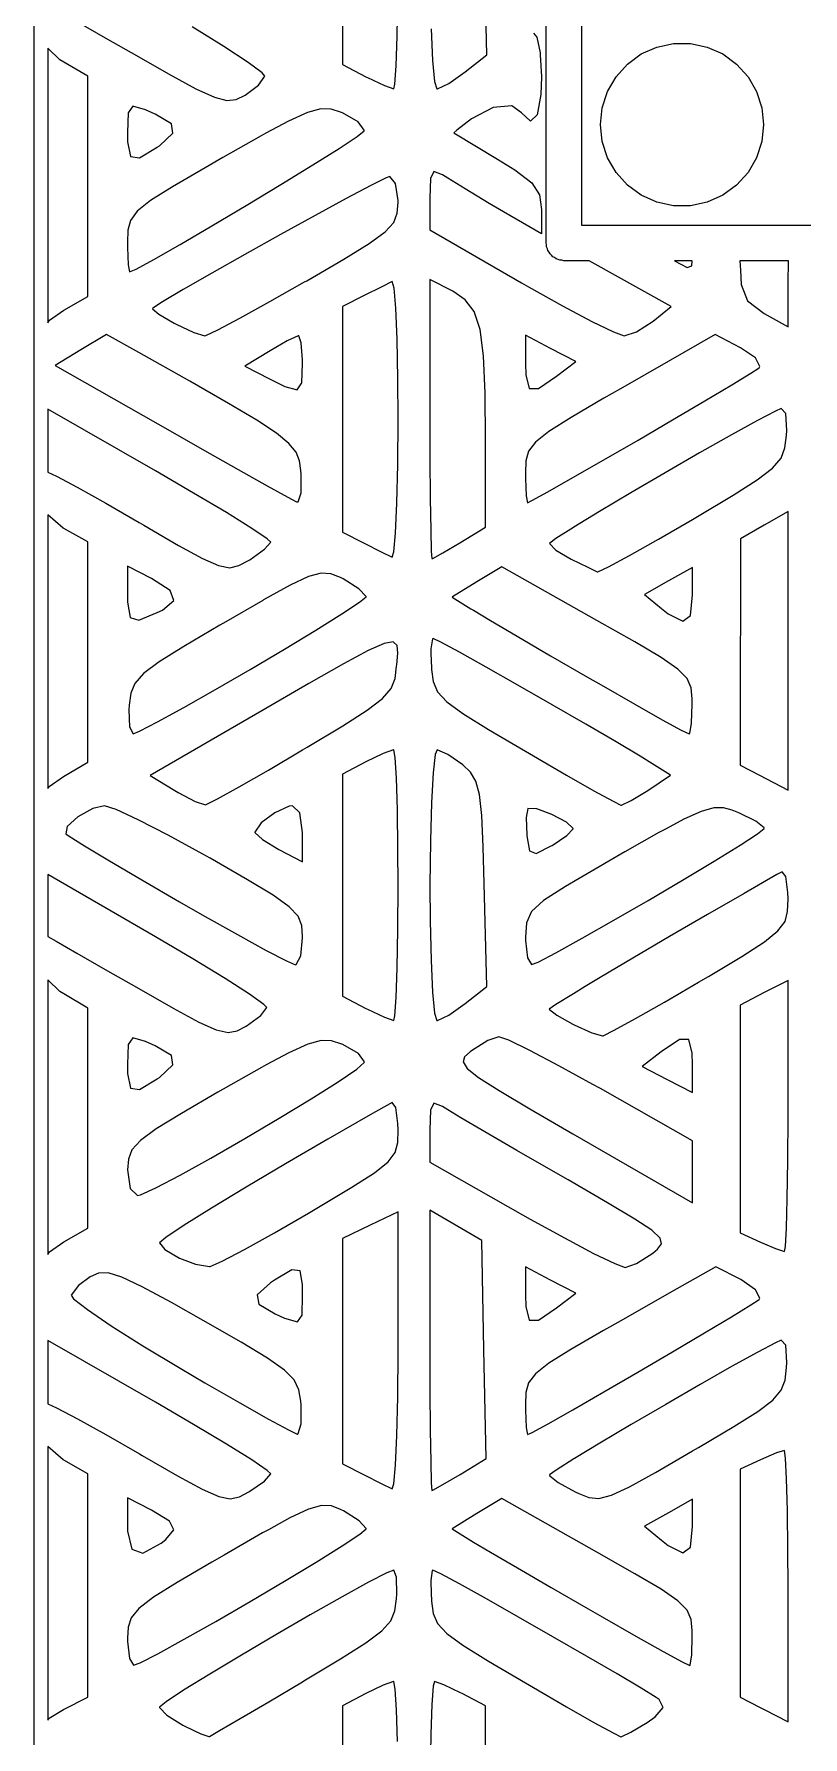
# Model space of a CAD drawing. Extents: x 19 to 403, y -177 to -75.
# Drawn here: x 156.62 to 164.88, y -131.05 to -112.76 of the extents above; entities that cross this region are included whole.
import ezdxf

# ---------------------------------------------------------------- set-up
doc = ezdxf.new("R2010")
doc.units = 0
doc.layers.add('BLACK', color=7, linetype='CONTINUOUS')

msp = doc.modelspace()

# ---------------------------------------------------------------- linework, layer by layer
at = {"layer": 'BLACK', "linetype": 'CONTINUOUS'}
for p, q in [((156.616, -177.009), (156.616, -81.759)), ((162.12, -115.001), (162.12, -81.9809)), ((162.501, -82.1718), (162.501, -114.811)), ((159.93, -111.9), (159.93, -113.086)), ((161.482, -112.982), (161.454, -111.874)), ((160.519, -112.781), (160.526, -112.37)), ((157.076, -112.622), (157.382, -112.797)), ((157.382, -112.797), (157.742, -113.004)), ((158.657, -112.893), (158.314, -112.681)), ((160.508, -113.099), (160.519, -112.781)), ((160.883, -112.702), (160.899, -113.041)), ((161.982, -112.748), (162.018, -112.79)), ((162.018, -112.79), (162.054, -112.961)), ((156.895, -113.035), (156.766, -112.91)), ((156.766, -112.91), (156.766, -115.859)), ((157.742, -113.004), (158.06, -113.185)), ((158.917, -113.063), (158.657, -112.893)), ((161.25, -113.164), (161.482, -112.982)), ((162.054, -112.961), (162.055, -112.982)), ((162.055, -112.982), (162.068, -113.218)), ((162.994, -113.08), (163.142, -112.972)), ((163.142, -112.972), (163.31, -112.898)), ((163.31, -112.898), (163.489, -112.86)), ((163.489, -112.86), (163.672, -112.86)), ((163.672, -112.86), (163.851, -112.898)), ((163.851, -112.898), (164.019, -112.972)), ((164.019, -112.972), (164.167, -113.08)), ((156.937, -113.061), (156.895, -113.035)), ((157.193, -113.212), (156.937, -113.061)), ((158.06, -113.185), (158.354, -113.345)), ((159.068, -113.176), (158.917, -113.063)), ((159.097, -113.21), (159.068, -113.176)), ((159.93, -113.086), (160.182, -113.216)), ((160.494, -113.295), (160.508, -113.099)), ((160.899, -113.041), (160.92, -113.266)), ((161.074, -113.288), (161.25, -113.164)), ((162.871, -113.216), (162.994, -113.08)), ((164.167, -113.08), (164.289, -113.216)), ((157.193, -115.578), (157.193, -113.212)), ((158.354, -113.345), (158.554, -113.437)), ((158.884, -113.414), (159.027, -113.307)), ((159.027, -113.307), (159.097, -113.21)), ((160.182, -113.216), (160.199, -113.225)), ((160.199, -113.225), (160.381, -113.311)), ((160.381, -113.311), (160.482, -113.347)), ((160.482, -113.347), (160.494, -113.295)), ((160.92, -113.266), (160.945, -113.347)), ((160.945, -113.347), (160.952, -113.346)), ((160.952, -113.346), (161.074, -113.288)), ((162.068, -113.218), (162.061, -113.406)), ((162.723, -113.549), (162.78, -113.375)), ((162.78, -113.375), (162.871, -113.216)), ((164.289, -113.216), (164.381, -113.375)), ((164.381, -113.375), (164.438, -113.549)), ((157.677, -113.532), (157.628, -113.604)), ((157.814, -113.571), (157.677, -113.532)), ((157.916, -113.617), (157.814, -113.571)), ((158.554, -113.437), (158.689, -113.472)), ((158.689, -113.472), (158.789, -113.461)), ((158.789, -113.461), (158.884, -113.414)), ((159.698, -113.56), (159.554, -113.599)), ((159.81, -113.563), (159.698, -113.56)), ((159.921, -113.599), (159.81, -113.563)), ((161.55, -113.545), (161.319, -113.67)), ((161.75, -113.53), (161.55, -113.545)), ((161.854, -113.603), (161.75, -113.53)), ((162.061, -113.406), (162.022, -113.624)), ((162.704, -113.731), (162.723, -113.549)), ((164.438, -113.549), (164.457, -113.731)), ((157.628, -113.604), (157.621, -113.817)), ((158.093, -113.722), (157.916, -113.617)), ((158.109, -113.824), (158.093, -113.722)), ((159.351, -113.692), (159.107, -113.824)), ((159.554, -113.599), (159.351, -113.692)), ((159.932, -113.604), (159.921, -113.599)), ((160.101, -113.7), (159.932, -113.604)), ((160.165, -113.791), (160.101, -113.7)), ((161.319, -113.67), (161.161, -113.791)), ((161.95, -113.693), (161.854, -113.603)), ((162.022, -113.624), (161.95, -113.693)), ((162.723, -113.913), (162.704, -113.731)), ((164.457, -113.731), (164.438, -113.913)), ((157.621, -113.817), (157.622, -113.914)), ((157.622, -113.914), (157.654, -114.073)), ((157.965, -113.957), (158.109, -113.824)), ((159.058, -113.85), (158.646, -114.084)), ((159.107, -113.824), (159.058, -113.85)), ((159.894, -113.987), (160.088, -113.859)), ((160.088, -113.859), (160.164, -113.799)), ((160.164, -113.799), (160.165, -113.791)), ((161.161, -113.791), (161.126, -113.819)), ((161.126, -113.819), (161.597, -114.101)), ((162.78, -114.088), (162.723, -113.913)), ((164.438, -113.913), (164.381, -114.088)), ((157.654, -114.073), (157.75, -114.088)), ((157.75, -114.088), (157.941, -113.973)), ((157.941, -113.973), (157.965, -113.957)), ((158.646, -114.084), (158.456, -114.193)), ((159.611, -114.164), (159.894, -113.987)), ((161.597, -114.101), (161.783, -114.216)), ((162.871, -114.246), (162.78, -114.088)), ((164.381, -114.088), (164.289, -114.246)), ((158.456, -114.193), (158.105, -114.398)), ((159.269, -114.374), (159.611, -114.164)), ((160.401, -114.302), (160.235, -114.385)), ((160.44, -114.287), (160.401, -114.302)), ((160.5, -114.362), (160.44, -114.287)), ((160.912, -114.234), (160.876, -114.308)), ((161.005, -114.27), (160.912, -114.234)), ((161.063, -114.306), (161.005, -114.27)), ((161.783, -114.216), (161.964, -114.356)), ((162.994, -114.382), (162.871, -114.246)), ((164.289, -114.246), (164.167, -114.382)), ((158.105, -114.398), (157.869, -114.547)), ((158.897, -114.598), (159.269, -114.374)), ((160.235, -114.385), (159.97, -114.525)), ((160.528, -114.544), (160.5, -114.362)), ((160.876, -114.308), (160.871, -114.522)), ((161.248, -114.421), (161.063, -114.306)), ((161.508, -114.576), (161.248, -114.421)), ((161.964, -114.356), (162.048, -114.485)), ((162.048, -114.485), (162.068, -114.642)), ((163.142, -114.49), (162.994, -114.382)), ((164.167, -114.382), (164.019, -114.49)), ((157.726, -114.661), (157.652, -114.759)), ((157.869, -114.547), (157.726, -114.661)), ((158.526, -114.819), (158.897, -114.598)), ((159.97, -114.525), (159.636, -114.707)), ((160.52, -114.681), (160.528, -114.565)), ((160.528, -114.565), (160.528, -114.544)), ((160.871, -114.522), (160.871, -114.861)), ((161.662, -114.666), (161.508, -114.576)), ((162.068, -114.902), (161.662, -114.666)), ((162.068, -114.642), (162.068, -114.902)), ((163.31, -114.565), (163.142, -114.49)), ((163.489, -114.603), (163.31, -114.565)), ((163.672, -114.603), (163.489, -114.603)), ((163.851, -114.565), (163.672, -114.603)), ((164.019, -114.49), (163.851, -114.565)), ((157.652, -114.759), (157.625, -114.863)), ((158.185, -115.018), (158.526, -114.819)), ((159.636, -114.707), (159.263, -114.912)), ((160.388, -114.883), (160.481, -114.781)), ((160.481, -114.781), (160.52, -114.681)), ((162.501, -114.811), (179.9, -114.811)), ((157.625, -114.863), (157.621, -114.993)), ((157.621, -114.993), (157.621, -115.051)), ((157.904, -115.178), (158.185, -115.018)), ((159.263, -114.912), (158.883, -115.124)), ((159.945, -115.176), (160.217, -115.008)), ((160.217, -115.008), (160.388, -114.883)), ((160.871, -114.861), (161.855, -115.43)), ((162.125, -115.022), (162.12, -115.001)), ((162.125, -115.043), (162.125, -115.022)), ((157.621, -115.051), (157.628, -115.237)), ((157.712, -115.282), (157.904, -115.178)), ((158.883, -115.124), (158.525, -115.327)), ((159.548, -115.407), (159.945, -115.176)), ((162.134, -115.063), (162.125, -115.043)), ((162.139, -115.084), (162.134, -115.063)), ((162.152, -115.101), (162.139, -115.084)), ((162.161, -115.12), (162.152, -115.101)), ((162.178, -115.133), (162.161, -115.12)), ((162.192, -115.15), (162.178, -115.133)), ((162.211, -115.159), (162.192, -115.15)), ((162.227, -115.173), (162.211, -115.159)), ((162.248, -115.178), (162.227, -115.173)), ((162.268, -115.187), (162.248, -115.178)), ((162.289, -115.187), (162.268, -115.187)), ((162.31, -115.192), (162.289, -115.187)), ((162.583, -115.192), (162.31, -115.192)), ((163.463, -115.684), (162.583, -115.192)), ((163.498, -115.192), (163.634, -115.264)), ((163.689, -115.192), (163.498, -115.192)), ((163.685, -115.247), (163.689, -115.192)), ((164.201, -115.192), (164.207, -115.292)), ((164.723, -115.192), (164.201, -115.192)), ((164.719, -115.438), (164.723, -115.192)), ((157.628, -115.237), (157.642, -115.312)), ((157.642, -115.312), (157.712, -115.282)), ((158.525, -115.327), (158.22, -115.502)), ((161.116, -115.521), (160.871, -115.395)), ((160.871, -115.395), (160.871, -116.893)), ((163.634, -115.264), (163.685, -115.247)), ((164.207, -115.292), (164.215, -115.449)), ((156.937, -115.724), (157.193, -115.578)), ((158.22, -115.502), (157.998, -115.633)), ((159.15, -115.632), (159.523, -115.42)), ((159.523, -115.42), (159.548, -115.407)), ((160.165, -115.565), (159.93, -115.683)), ((160.352, -115.472), (160.165, -115.565)), ((160.464, -115.416), (160.352, -115.472)), ((160.485, -115.487), (160.464, -115.416)), ((160.503, -115.702), (160.485, -115.487)), ((161.249, -115.611), (161.116, -115.521)), ((161.855, -115.43), (161.93, -115.472)), ((161.93, -115.472), (162.297, -115.678)), ((164.215, -115.449), (164.285, -115.624)), ((164.719, -115.904), (164.719, -115.438)), ((156.783, -115.829), (156.937, -115.724)), ((157.891, -115.703), (157.889, -115.708)), ((157.889, -115.708), (157.956, -115.767)), ((157.998, -115.633), (157.891, -115.703)), ((158.829, -115.809), (159.15, -115.632)), ((159.93, -115.683), (159.93, -118.108)), ((160.517, -116.035), (160.503, -115.702)), ((161.345, -115.738), (161.249, -115.611)), ((161.409, -115.93), (161.345, -115.738)), ((162.297, -115.678), (162.612, -115.845)), ((163.269, -115.841), (163.463, -115.684)), ((164.285, -115.624), (164.463, -115.759)), ((164.463, -115.759), (164.719, -115.904)), ((156.766, -115.859), (156.783, -115.829)), ((157.956, -115.767), (158.122, -115.863)), ((158.122, -115.863), (158.142, -115.874)), ((158.142, -115.874), (158.334, -115.962)), ((158.462, -115.995), (158.59, -115.935)), ((158.59, -115.935), (158.829, -115.809)), ((161.447, -116.213), (161.409, -115.93)), ((162.612, -115.845), (162.843, -115.957)), ((163.089, -115.956), (163.269, -115.841)), ((157.393, -115.983), (157.118, -116.15)), ((157.742, -116.178), (157.393, -115.983)), ((158.334, -115.962), (158.45, -115.998)), ((158.45, -115.998), (158.462, -115.995)), ((159.338, -116.054), (159.152, -116.161)), ((159.453, -116), (159.338, -116.054)), ((159.462, -115.998), (159.453, -116)), ((159.488, -116.073), (159.462, -115.998)), ((159.502, -116.258), (159.488, -116.073)), ((160.526, -116.46), (160.517, -116.035)), ((161.897, -115.993), (161.897, -116.295)), ((162.168, -116.134), (161.897, -115.993)), ((162.843, -115.957), (162.957, -115.998)), ((162.957, -115.998), (163.089, -115.956)), ((163.935, -115.986), (163.432, -116.274)), ((164.209, -116.127), (163.935, -115.986)), ((164.369, -116.237), (164.209, -116.127)), ((157.118, -116.15), (156.843, -116.317)), ((158.29, -116.486), (157.742, -116.178)), ((159.152, -116.161), (158.883, -116.325)), ((159.495, -116.503), (159.502, -116.297)), ((159.502, -116.297), (159.502, -116.258)), ((161.465, -116.616), (161.447, -116.213)), ((161.897, -116.295), (161.9, -116.418)), ((162.44, -116.274), (162.168, -116.134)), ((162.232, -116.433), (162.44, -116.274)), ((163.432, -116.274), (162.917, -116.569)), ((164.417, -116.327), (164.369, -116.237)), ((156.843, -116.317), (158.103, -117.034)), ((158.707, -116.724), (158.29, -116.486)), ((158.883, -116.325), (159.146, -116.461)), ((159.146, -116.461), (159.313, -116.544)), ((160.529, -116.896), (160.526, -116.46)), ((161.9, -116.418), (161.937, -116.563)), ((162.038, -116.564), (162.232, -116.433)), ((164.115, -116.524), (164.32, -116.4)), ((164.32, -116.4), (164.408, -116.341)), ((164.408, -116.341), (164.417, -116.327)), ((159.313, -116.544), (159.445, -116.579)), ((159.445, -116.579), (159.495, -116.503)), ((161.469, -117.121), (161.465, -116.616)), ((161.937, -116.563), (162.038, -116.564)), ((162.74, -116.67), (162.387, -116.876)), ((162.917, -116.569), (162.74, -116.67)), ((163.825, -116.697), (164.115, -116.524)), ((157.92, -117.449), (156.766, -116.788)), ((156.766, -116.788), (156.766, -117.462)), ((159.012, -116.905), (158.707, -116.724)), ((163.479, -116.901), (163.825, -116.697)), ((164.584, -116.807), (164.391, -116.908)), ((164.645, -116.78), (164.584, -116.807)), ((164.696, -116.833), (164.645, -116.78)), ((164.707, -117.017), (164.696, -116.833)), ((158.103, -117.034), (158.424, -117.216)), ((159.222, -117.044), (159.012, -116.905)), ((159.356, -117.154), (159.222, -117.044)), ((160.525, -117.38), (160.529, -116.896)), ((160.871, -116.893), (160.871, -116.896)), ((160.871, -116.896), (160.871, -117.316)), ((162.149, -117.026), (162.005, -117.14)), ((162.387, -116.876), (162.149, -117.026)), ((163.107, -117.118), (163.479, -116.901)), ((164.391, -116.908), (164.11, -117.064)), ((164.703, -117.07), (164.707, -117.017)), ((158.424, -117.216), (158.809, -117.434)), ((159.432, -117.248), (159.356, -117.154)), ((161.469, -118.053), (161.469, -117.121)), ((162.005, -117.14), (161.93, -117.239)), ((162.74, -117.331), (163.107, -117.118)), ((164.11, -117.064), (163.769, -117.257)), ((164.644, -117.312), (164.686, -117.203)), ((164.686, -117.203), (164.703, -117.07)), ((159.468, -117.341), (159.432, -117.248)), ((159.483, -117.446), (159.468, -117.341)), ((160.516, -117.796), (160.525, -117.38)), ((160.871, -117.316), (160.874, -117.746)), ((161.902, -117.343), (161.898, -117.473)), ((161.93, -117.239), (161.902, -117.343)), ((162.407, -117.522), (162.74, -117.331)), ((163.769, -117.257), (163.4, -117.47)), ((164.553, -117.419), (164.644, -117.312)), ((156.766, -117.462), (156.857, -117.505)), ((156.857, -117.505), (157.08, -117.625)), ((158.331, -117.687), (157.92, -117.449)), ((158.809, -117.434), (159.123, -117.61)), ((159.487, -117.486), (159.483, -117.446)), ((159.487, -117.685), (159.487, -117.486)), ((161.898, -117.473), (161.898, -117.531)), ((161.898, -117.531), (161.905, -117.717)), ((162.139, -117.674), (162.407, -117.522)), ((163.4, -117.47), (163.031, -117.686)), ((164.128, -117.711), (164.389, -117.545)), ((164.389, -117.545), (164.553, -117.419)), ((157.08, -117.625), (157.386, -117.796)), ((158.685, -117.898), (158.331, -117.687)), ((159.123, -117.61), (159.342, -117.731)), ((159.342, -117.731), (159.438, -117.781)), ((159.453, -117.78), (159.487, -117.685)), ((160.874, -117.746), (160.879, -118.087)), ((161.905, -117.717), (161.918, -117.792)), ((161.918, -117.792), (161.967, -117.769)), ((161.967, -117.769), (162.139, -117.674)), ((163.031, -117.686), (162.692, -117.887)), ((163.746, -117.939), (164.128, -117.711)), ((156.93, -118.063), (156.766, -117.923)), ((156.766, -117.923), (156.766, -120.859)), ((157.386, -117.796), (157.745, -118.004)), ((158.956, -118.067), (158.685, -117.898)), ((159.438, -117.781), (159.453, -117.78)), ((160.501, -118.118), (160.516, -117.796)), ((162.692, -117.887), (162.418, -118.053)), ((163.693, -117.97), (163.746, -117.939)), ((164.719, -117.887), (164.463, -118.033)), ((164.719, -120.877), (164.719, -117.887)), ((156.937, -118.068), (156.93, -118.063)), ((157.193, -118.213), (156.937, -118.068)), ((157.745, -118.004), (157.796, -118.034)), ((157.796, -118.034), (158.168, -118.25)), ((159.121, -118.178), (158.956, -118.067)), ((159.93, -118.108), (160.165, -118.226)), ((160.483, -118.319), (160.501, -118.118)), ((160.879, -118.087), (160.885, -118.311)), ((161.191, -118.222), (161.469, -118.053)), ((162.413, -118.056), (162.224, -118.176)), ((162.418, -118.053), (162.413, -118.056)), ((163.328, -118.182), (163.693, -117.97)), ((164.463, -118.033), (164.207, -118.179)), ((157.193, -120.579), (157.193, -118.213)), ((158.168, -118.25), (158.426, -118.391)), ((158.934, -118.403), (159.094, -118.291)), ((159.094, -118.291), (159.16, -118.214)), ((159.16, -118.214), (159.121, -118.178)), ((160.165, -118.226), (160.348, -118.318)), ((160.348, -118.318), (160.464, -118.375)), ((160.464, -118.375), (160.483, -118.319)), ((160.885, -118.311), (160.892, -118.392)), ((161.008, -118.331), (161.191, -118.222)), ((162.224, -118.176), (162.154, -118.229)), ((162.154, -118.229), (162.154, -118.23)), ((162.154, -118.23), (162.224, -118.3)), ((162.224, -118.3), (162.389, -118.397)), ((163.017, -118.357), (163.328, -118.182)), ((164.207, -118.179), (164.207, -118.486)), ((157.877, -118.606), (157.621, -118.473)), ((157.621, -118.473), (157.621, -118.775)), ((158.426, -118.391), (158.6, -118.467)), ((158.6, -118.467), (158.72, -118.489)), ((158.72, -118.489), (158.817, -118.467)), ((158.817, -118.467), (158.92, -118.412)), ((158.92, -118.412), (158.934, -118.403)), ((160.892, -118.392), (160.9, -118.389)), ((160.9, -118.389), (161.008, -118.331)), ((161.643, -118.479), (161.376, -118.641)), ((162.665, -119.056), (161.643, -118.479)), ((162.389, -118.397), (162.567, -118.485)), ((162.567, -118.485), (162.667, -118.532)), ((162.674, -118.532), (162.79, -118.479)), ((162.79, -118.479), (163.017, -118.357)), ((163.693, -118.486), (163.435, -118.631)), ((163.693, -118.781), (163.693, -118.486)), ((164.207, -118.486), (164.206, -119.953)), ((158.078, -118.734), (157.877, -118.606)), ((159.369, -118.677), (159.082, -118.835)), ((159.567, -118.585), (159.369, -118.677)), ((159.703, -118.547), (159.567, -118.585)), ((159.807, -118.554), (159.703, -118.547)), ((159.908, -118.595), (159.807, -118.554)), ((159.938, -118.61), (159.908, -118.595)), ((160.108, -118.715), (159.938, -118.61)), ((161.376, -118.641), (161.113, -118.801)), ((162.667, -118.532), (162.674, -118.532)), ((163.435, -118.631), (163.176, -118.777)), ((157.621, -118.775), (157.622, -118.858)), ((157.622, -118.858), (157.648, -119.024)), ((157.996, -118.944), (158.117, -118.84)), ((158.117, -118.84), (158.078, -118.734)), ((159.074, -118.84), (158.676, -119.069)), ((159.082, -118.835), (159.074, -118.84)), ((159.925, -118.985), (160.115, -118.86)), ((160.185, -118.797), (160.108, -118.715)), ((160.115, -118.86), (160.185, -118.801)), ((160.185, -118.801), (160.185, -118.797)), ((161.113, -118.801), (161.109, -118.804)), ((161.109, -118.804), (161.31, -118.93)), ((163.176, -118.777), (163.359, -118.927)), ((163.67, -119.001), (163.693, -118.781)), ((157.648, -119.024), (157.741, -119.054)), ((157.741, -119.054), (157.941, -118.972)), ((157.941, -118.972), (157.996, -118.944)), ((159.646, -119.159), (159.925, -118.985)), ((161.31, -118.93), (161.338, -118.947)), ((161.338, -118.947), (161.521, -119.056)), ((161.521, -119.056), (161.808, -119.225)), ((163.073, -119.287), (162.665, -119.056)), ((163.359, -118.927), (163.43, -118.983)), ((163.43, -118.983), (163.59, -119.065)), ((163.59, -119.065), (163.67, -119.001)), ((158.613, -119.106), (158.226, -119.334)), ((158.676, -119.069), (158.613, -119.106)), ((159.306, -119.364), (159.646, -119.159)), ((161.808, -119.225), (162.168, -119.434)), ((158.226, -119.334), (157.96, -119.5)), ((158.937, -119.583), (159.306, -119.364)), ((160.206, -119.378), (159.943, -119.52)), ((160.377, -119.302), (160.206, -119.378)), ((160.475, -119.286), (160.377, -119.302)), ((160.518, -119.323), (160.475, -119.286)), ((160.514, -119.532), (160.524, -119.407)), ((160.524, -119.407), (160.518, -119.323)), ((160.897, -119.253), (160.88, -119.362)), ((160.88, -119.362), (160.882, -119.407)), ((160.882, -119.407), (160.887, -119.567)), ((160.904, -119.248), (160.897, -119.253)), ((160.987, -119.288), (160.904, -119.248)), ((161.188, -119.397), (160.987, -119.288)), ((161.475, -119.557), (161.188, -119.397)), ((163.355, -119.454), (163.073, -119.287)), ((157.96, -119.5), (157.792, -119.626)), ((158.567, -119.798), (158.937, -119.583)), ((159.943, -119.52), (159.569, -119.734)), ((160.496, -119.678), (160.513, -119.545)), ((160.513, -119.545), (160.514, -119.532)), ((160.887, -119.567), (160.888, -119.584)), ((160.888, -119.584), (160.907, -119.713)), ((161.817, -119.751), (161.475, -119.557)), ((162.168, -119.434), (162.565, -119.665)), ((163.534, -119.579), (163.355, -119.454)), ((163.634, -119.68), (163.534, -119.579)), ((157.698, -119.732), (157.655, -119.838)), ((157.792, -119.626), (157.698, -119.732)), ((159.569, -119.734), (159.065, -120.026)), ((160.362, -119.894), (160.453, -119.787)), ((160.453, -119.787), (160.496, -119.678)), ((160.907, -119.713), (160.953, -119.821)), ((162.185, -119.962), (161.817, -119.751)), ((162.565, -119.665), (162.71, -119.748)), ((162.71, -119.748), (163.072, -119.955)), ((163.678, -119.779), (163.634, -119.68)), ((163.69, -119.896), (163.678, -119.779)), ((157.637, -119.966), (157.634, -120.014)), ((157.655, -119.838), (157.637, -119.966)), ((158.226, -119.991), (158.567, -119.798)), ((160.197, -120.021), (160.362, -119.894)), ((160.953, -119.821), (161.051, -119.928)), ((161.051, -119.928), (161.225, -120.056)), ((162.546, -120.171), (162.185, -119.962)), ((163.072, -119.955), (163.368, -120.122)), ((163.683, -120.159), (163.69, -119.953)), ((163.69, -119.953), (163.69, -119.896)), ((164.206, -119.953), (164.206, -120.611)), ((157.634, -120.014), (157.641, -120.198)), ((157.75, -120.245), (157.944, -120.146)), ((159.065, -120.026), (157.865, -120.721)), ((157.944, -120.146), (158.226, -119.991)), ((159.935, -120.188), (160.197, -120.021)), ((161.225, -120.056), (161.499, -120.227)), ((163.368, -120.122), (163.572, -120.233)), ((157.641, -120.198), (157.68, -120.272)), ((157.68, -120.272), (157.75, -120.245)), ((159.553, -120.417), (159.935, -120.188)), ((161.499, -120.227), (161.897, -120.461)), ((162.872, -120.361), (162.546, -120.171)), ((163.572, -120.233), (163.655, -120.274)), ((163.655, -120.274), (163.662, -120.269)), ((163.662, -120.269), (163.683, -120.159)), ((159.135, -120.663), (159.502, -120.447)), ((159.502, -120.447), (159.553, -120.417)), ((160.368, -120.486), (160.182, -120.575)), ((160.478, -120.445), (160.368, -120.486)), ((160.482, -120.445), (160.478, -120.445)), ((160.497, -120.526), (160.482, -120.445)), ((160.927, -120.496), (160.904, -120.693)), ((160.947, -120.445), (160.927, -120.496)), ((161.062, -120.494), (160.947, -120.445)), ((161.225, -120.608), (161.062, -120.494)), ((161.897, -120.461), (161.982, -120.511)), ((161.982, -120.511), (162.339, -120.717)), ((163.131, -120.515), (162.872, -120.361)), ((163.254, -120.591), (163.131, -120.515)), ((156.932, -120.733), (157.193, -120.579)), ((158.82, -120.843), (159.135, -120.663)), ((160.182, -120.575), (159.93, -120.706)), ((160.51, -120.75), (160.497, -120.526)), ((160.904, -120.693), (160.887, -121.01)), ((161.308, -120.685), (161.225, -120.608)), ((161.365, -120.78), (161.308, -120.685)), ((163.457, -120.719), (163.254, -120.591)), ((164.206, -120.611), (164.413, -120.719)), ((156.766, -120.859), (156.778, -120.839)), ((156.778, -120.839), (156.932, -120.733)), ((157.865, -120.721), (158.13, -120.882)), ((158.13, -120.882), (158.164, -120.903)), ((158.587, -120.973), (158.82, -120.843)), ((159.93, -120.706), (159.93, -123.092)), ((160.521, -121.09), (160.51, -120.75)), ((161.403, -120.924), (161.365, -120.78)), ((162.339, -120.717), (162.633, -120.885)), ((162.633, -120.885), (162.838, -120.997)), ((163.035, -120.989), (163.211, -120.881)), ((163.211, -120.881), (163.457, -120.719)), ((164.413, -120.719), (164.719, -120.877)), ((157.374, -121.046), (157.248, -121.076)), ((157.497, -121.086), (157.374, -121.046)), ((158.164, -120.903), (158.349, -121.001)), ((158.349, -121.001), (158.457, -121.037)), ((158.457, -121.037), (158.466, -121.034)), ((158.466, -121.034), (158.587, -120.973)), ((159.359, -121.052), (159.204, -121.121)), ((159.395, -121.046), (159.359, -121.052)), ((159.472, -121.122), (159.395, -121.046)), ((160.887, -121.01), (160.875, -121.422)), ((161.428, -121.149), (161.403, -120.924)), ((162.838, -120.997), (162.923, -121.039)), ((162.923, -121.039), (162.928, -121.039)), ((162.928, -121.039), (163.035, -120.989)), ((163.92, -121.067), (163.786, -121.106)), ((164.024, -121.067), (163.92, -121.067)), ((164.12, -121.094), (164.024, -121.067)), ((157.088, -121.164), (156.972, -121.269)), ((157.248, -121.076), (157.088, -121.164)), ((157.735, -121.196), (157.497, -121.086)), ((158.057, -121.361), (157.735, -121.196)), ((159.056, -121.231), (158.989, -121.329)), ((159.204, -121.121), (159.056, -121.231)), ((159.502, -121.333), (159.472, -121.122)), ((160.527, -121.517), (160.521, -121.09)), ((161.443, -121.486), (161.428, -121.149)), ((161.923, -121.075), (161.904, -121.171)), ((161.904, -121.171), (161.912, -121.36)), ((162.018, -121.079), (161.923, -121.075)), ((162.182, -121.139), (162.018, -121.079)), ((162.338, -121.221), (162.182, -121.139)), ((162.41, -121.291), (162.338, -121.221)), ((163.598, -121.191), (163.409, -121.292)), ((163.786, -121.106), (163.598, -121.191)), ((164.191, -121.123), (164.12, -121.094)), ((164.373, -121.212), (164.191, -121.123)), ((164.461, -121.283), (164.373, -121.212)), ((156.972, -121.269), (156.957, -121.349)), ((156.957, -121.349), (156.993, -121.374)), ((156.993, -121.374), (157.157, -121.476)), ((158.429, -121.565), (158.057, -121.361)), ((158.989, -121.329), (158.99, -121.334)), ((158.99, -121.334), (159.072, -121.41)), ((159.072, -121.41), (159.246, -121.514)), ((159.502, -121.345), (159.502, -121.333)), ((159.502, -121.647), (159.502, -121.345)), ((160.875, -121.422), (160.871, -121.899)), ((161.912, -121.36), (161.913, -121.369)), ((161.913, -121.369), (161.942, -121.53)), ((162.183, -121.471), (162.343, -121.365)), ((162.343, -121.365), (162.41, -121.292)), ((162.41, -121.292), (162.41, -121.291)), ((163.332, -121.333), (162.965, -121.542)), ((163.409, -121.292), (163.332, -121.333)), ((164.203, -121.469), (164.392, -121.346)), ((164.392, -121.346), (164.462, -121.289)), ((164.462, -121.289), (164.461, -121.283)), ((157.157, -121.476), (157.426, -121.637)), ((158.508, -121.609), (158.429, -121.565)), ((158.909, -121.84), (158.508, -121.609)), ((159.246, -121.514), (159.502, -121.647)), ((160.529, -121.899), (160.527, -121.517)), ((161.454, -121.88), (161.443, -121.486)), ((161.942, -121.53), (162.011, -121.557)), ((162.011, -121.557), (162.175, -121.475)), ((162.175, -121.475), (162.183, -121.471)), ((162.965, -121.542), (162.474, -121.827)), ((163.924, -121.641), (164.203, -121.469)), ((157.92, -122.454), (156.766, -121.785)), ((156.766, -121.785), (156.766, -122.45)), ((157.426, -121.637), (157.776, -121.843)), ((163.585, -121.844), (163.924, -121.641)), ((164.599, -121.785), (164.246, -121.987)), ((164.655, -121.754), (164.599, -121.785)), ((164.695, -121.805), (164.655, -121.754)), ((157.776, -121.843), (158.178, -122.077)), ((159.185, -122.007), (158.909, -121.84)), ((160.526, -122.376), (160.529, -121.899)), ((160.871, -121.899), (160.873, -122.281)), ((161.482, -122.988), (161.454, -121.88)), ((162.327, -121.914), (162.092, -122.064)), ((162.474, -121.827), (162.327, -121.914)), ((163.216, -122.062), (163.585, -121.844)), ((164.718, -121.977), (164.695, -121.805)), ((164.719, -122.045), (164.718, -121.977)), ((158.178, -122.077), (158.423, -122.218)), ((159.359, -122.131), (159.185, -122.007)), ((159.454, -122.233), (159.359, -122.131)), ((162.092, -122.064), (161.963, -122.182)), ((162.846, -122.276), (163.216, -122.062)), ((164.246, -121.987), (163.852, -122.214)), ((164.715, -122.181), (164.719, -122.045)), ((158.423, -122.218), (158.801, -122.43)), ((159.494, -122.332), (159.454, -122.233)), ((159.502, -122.45), (159.494, -122.332)), ((160.873, -122.281), (160.883, -122.708)), ((161.908, -122.302), (161.897, -122.458)), ((161.963, -122.182), (161.908, -122.302)), ((162.506, -122.469), (162.846, -122.276)), ((163.852, -122.214), (163.445, -122.451)), ((164.611, -122.39), (164.687, -122.289)), ((164.687, -122.289), (164.715, -122.181)), ((156.766, -122.45), (156.854, -122.501)), ((156.854, -122.501), (157.076, -122.628)), ((158.323, -122.691), (157.92, -122.454)), ((158.801, -122.43), (159.111, -122.6)), ((159.482, -122.658), (159.502, -122.465)), ((159.502, -122.465), (159.502, -122.45)), ((160.519, -122.787), (160.526, -122.376)), ((161.897, -122.458), (161.897, -122.494)), ((161.897, -122.494), (161.918, -122.678)), ((162.224, -122.625), (162.506, -122.469)), ((163.445, -122.451), (163.052, -122.683)), ((164.224, -122.663), (164.465, -122.508)), ((164.465, -122.508), (164.611, -122.39)), ((157.076, -122.628), (157.382, -122.803)), ((158.669, -122.902), (158.323, -122.691)), ((159.111, -122.6), (159.329, -122.713)), ((159.329, -122.713), (159.426, -122.754)), ((159.434, -122.752), (159.482, -122.658)), ((160.883, -122.708), (160.899, -123.048)), ((161.918, -122.678), (161.961, -122.752)), ((162.032, -122.724), (162.224, -122.625)), ((163.052, -122.683), (162.699, -122.892)), ((163.864, -122.878), (164.224, -122.663)), ((157.382, -122.803), (157.742, -123.01)), ((159.426, -122.754), (159.434, -122.752)), ((160.508, -123.105), (160.519, -122.787)), ((161.961, -122.752), (162.032, -122.724)), ((162.699, -122.892), (162.54, -122.988)), ((163.757, -122.941), (163.864, -122.878)), ((156.895, -123.041), (156.766, -122.916)), ((156.766, -122.916), (156.766, -125.865)), ((156.937, -123.067), (156.895, -123.041)), ((157.193, -123.218), (156.937, -123.067)), ((157.742, -123.01), (158.11, -123.219)), ((158.931, -123.07), (158.669, -122.902)), ((159.086, -123.179), (158.931, -123.07)), ((160.899, -123.048), (160.92, -123.272)), ((161.25, -123.17), (161.482, -122.988)), ((162.414, -123.064), (162.223, -123.182)), ((162.54, -122.988), (162.414, -123.064)), ((163.393, -123.154), (163.757, -122.941)), ((164.463, -123.053), (164.206, -123.186)), ((164.719, -122.921), (164.463, -123.053)), ((164.719, -124.377), (164.719, -122.921)), ((157.193, -125.584), (157.193, -123.218)), ((158.11, -123.219), (158.387, -123.369)), ((159.052, -123.299), (159.117, -123.212)), ((159.117, -123.212), (159.086, -123.179)), ((159.93, -123.092), (160.182, -123.222)), ((160.182, -123.222), (160.199, -123.231)), ((160.199, -123.231), (160.381, -123.317)), ((160.494, -123.301), (160.508, -123.105)), ((161.074, -123.294), (161.25, -123.17)), ((162.223, -123.182), (162.153, -123.231)), ((162.153, -123.231), (162.154, -123.234)), ((162.154, -123.234), (162.235, -123.296)), ((163.081, -123.331), (163.393, -123.154)), ((164.206, -123.186), (164.206, -125.634)), ((158.387, -123.369), (158.574, -123.452)), ((158.799, -123.463), (158.897, -123.412)), ((158.897, -123.412), (159.052, -123.299)), ((160.381, -123.317), (160.482, -123.353)), ((160.482, -123.353), (160.494, -123.301)), ((160.92, -123.272), (160.945, -123.353)), ((160.945, -123.353), (160.952, -123.352)), ((160.952, -123.352), (161.074, -123.294)), ((162.235, -123.296), (162.406, -123.393)), ((162.406, -123.393), (162.42, -123.4)), ((162.42, -123.4), (162.61, -123.485)), ((162.851, -123.457), (163.081, -123.331)), ((157.628, -123.61), (157.621, -123.823)), ((157.677, -123.538), (157.628, -123.61)), ((157.814, -123.577), (157.677, -123.538)), ((157.916, -123.623), (157.814, -123.577)), ((158.093, -123.728), (157.916, -123.623)), ((158.574, -123.452), (158.701, -123.48)), ((158.701, -123.48), (158.799, -123.463)), ((159.557, -123.606), (159.353, -123.699)), ((159.701, -123.567), (159.557, -123.606)), ((159.813, -123.57), (159.701, -123.567)), ((159.923, -123.606), (159.813, -123.57)), ((159.934, -123.611), (159.923, -123.606)), ((160.102, -123.706), (159.934, -123.611)), ((161.493, -123.566), (161.318, -123.677)), ((161.612, -123.526), (161.493, -123.566)), ((161.72, -123.565), (161.612, -123.526)), ((161.945, -123.674), (161.72, -123.565)), ((162.61, -123.485), (162.726, -123.516)), ((162.726, -123.516), (162.733, -123.515)), ((162.733, -123.515), (162.851, -123.457)), ((163.552, -123.556), (163.357, -123.687)), ((163.653, -123.557), (163.552, -123.556)), ((163.69, -123.702), (163.653, -123.557)), ((158.109, -123.83), (158.093, -123.728)), ((159.353, -123.699), (159.11, -123.83)), ((160.084, -123.875), (160.165, -123.803)), ((160.166, -123.796), (160.102, -123.706)), ((160.165, -123.803), (160.166, -123.796)), ((161.243, -123.743), (161.227, -123.796)), ((161.227, -123.796), (161.227, -123.797)), ((161.227, -123.797), (161.271, -123.866)), ((161.303, -123.689), (161.243, -123.743)), ((161.318, -123.677), (161.303, -123.689)), ((162.256, -123.838), (161.945, -123.674)), ((163.357, -123.687), (163.15, -123.846)), ((163.693, -123.825), (163.69, -123.702)), ((157.621, -123.823), (157.622, -123.92)), ((157.622, -123.92), (157.654, -124.079)), ((157.75, -124.094), (157.941, -123.979)), ((157.941, -123.979), (157.965, -123.963)), ((157.965, -123.963), (158.109, -123.83)), ((159.06, -123.857), (158.648, -124.091)), ((159.11, -123.83), (159.06, -123.857)), ((159.884, -124.01), (160.084, -123.875)), ((161.271, -123.866), (161.394, -123.963)), ((161.394, -123.963), (161.613, -124.103)), ((162.623, -124.04), (162.256, -123.838)), ((163.15, -123.846), (163.421, -123.986)), ((163.421, -123.986), (163.693, -124.127)), ((163.693, -124.127), (163.693, -123.825)), ((157.654, -124.079), (157.75, -124.094)), ((158.592, -124.123), (158.199, -124.351)), ((158.648, -124.091), (158.592, -124.123)), ((159.596, -124.192), (159.884, -124.01)), ((161.613, -124.103), (161.945, -124.301)), ((162.702, -124.084), (162.623, -124.04)), ((163.693, -124.645), (162.702, -124.084)), ((158.199, -124.351), (157.93, -124.517)), ((159.251, -124.401), (159.596, -124.192)), ((160.464, -124.233), (160.229, -124.365)), ((160.505, -124.285), (160.464, -124.233)), ((160.527, -124.457), (160.505, -124.285)), ((160.876, -124.315), (160.871, -124.525)), ((160.912, -124.241), (160.876, -124.315)), ((161.004, -124.275), (160.912, -124.241)), ((161.063, -124.311), (161.004, -124.275)), ((161.204, -124.397), (161.063, -124.311)), ((161.945, -124.301), (162.408, -124.569)), ((157.93, -124.517), (157.761, -124.641)), ((158.88, -124.62), (159.251, -124.401)), ((160.229, -124.365), (159.773, -124.626)), ((160.524, -124.661), (160.529, -124.525)), ((160.529, -124.525), (160.527, -124.457)), ((160.871, -124.525), (160.871, -124.53)), ((160.871, -124.53), (160.871, -124.872)), ((161.462, -124.549), (161.204, -124.397)), ((164.717, -124.854), (164.719, -124.377)), ((157.761, -124.641), (157.668, -124.742)), ((158.515, -124.83), (158.88, -124.62)), ((159.773, -124.626), (159.32, -124.89)), ((160.496, -124.769), (160.524, -124.661)), ((161.804, -124.748), (161.462, -124.549)), ((162.408, -124.569), (163.693, -125.312)), ((163.693, -125.312), (163.693, -124.645)), ((157.63, -124.841), (157.622, -124.956)), ((157.668, -124.742), (157.63, -124.841)), ((158.186, -125.013), (158.515, -124.83)), ((159.32, -124.89), (158.896, -125.141)), ((160.274, -124.987), (160.421, -124.87)), ((160.421, -124.87), (160.496, -124.769)), ((160.871, -124.872), (161.865, -125.438)), ((162.197, -124.975), (161.804, -124.748)), ((164.711, -125.266), (164.717, -124.854)), ((157.622, -124.956), (157.65, -125.157)), ((157.924, -125.151), (158.186, -125.013)), ((160.033, -125.142), (160.274, -124.987)), ((162.355, -125.065), (162.197, -124.975)), ((162.779, -125.309), (162.355, -125.065)), ((157.65, -125.157), (157.728, -125.233)), ((157.728, -125.233), (157.76, -125.225)), ((157.76, -125.225), (157.924, -125.151)), ((158.896, -125.141), (158.524, -125.367)), ((159.674, -125.356), (160.033, -125.142)), ((164.702, -125.584), (164.711, -125.266)), ((158.524, -125.367), (158.228, -125.551)), ((159.199, -125.632), (159.566, -125.42)), ((159.566, -125.42), (159.674, -125.356)), ((160.529, -125.408), (160.229, -125.551)), ((160.529, -126.91), (160.529, -125.408)), ((161.427, -125.714), (160.871, -125.389)), ((160.871, -125.389), (160.871, -126.894)), ((161.865, -125.438), (161.947, -125.484)), ((163.073, -125.484), (162.779, -125.309)), ((156.937, -125.73), (157.193, -125.584)), ((158.228, -125.551), (158.033, -125.681)), ((158.879, -125.81), (159.199, -125.632)), ((160.229, -125.551), (159.93, -125.693)), ((161.947, -125.484), (162.316, -125.688)), ((163.255, -125.605), (163.073, -125.484)), ((163.344, -125.689), (163.255, -125.605)), ((164.206, -125.634), (164.424, -125.733)), ((164.691, -125.781), (164.702, -125.584)), ((156.783, -125.836), (156.937, -125.73)), ((158.033, -125.681), (157.963, -125.74)), ((157.963, -125.74), (158.022, -125.812)), ((158.022, -125.812), (158.181, -125.905)), ((158.639, -125.936), (158.879, -125.81)), ((159.93, -125.693), (159.93, -128.114)), ((161.45, -126.885), (161.427, -125.714)), ((162.316, -125.688), (162.629, -125.853)), ((163.265, -125.85), (163.315, -125.808)), ((163.315, -125.808), (163.358, -125.751)), ((163.358, -125.751), (163.344, -125.689)), ((164.424, -125.733), (164.466, -125.751)), ((164.466, -125.751), (164.583, -125.801)), ((164.583, -125.801), (164.68, -125.833)), ((164.68, -125.833), (164.691, -125.781)), ((156.766, -125.865), (156.783, -125.836)), ((158.181, -125.905), (158.352, -125.968)), ((158.352, -125.968), (158.501, -125.995)), ((158.501, -125.995), (158.51, -125.993)), ((158.51, -125.993), (158.639, -125.936)), ((161.897, -125.999), (161.897, -126.301)), ((162.168, -126.14), (161.897, -125.999)), ((162.629, -125.853), (162.857, -125.963)), ((162.857, -125.963), (162.968, -126.004)), ((162.968, -126.004), (163.09, -125.963)), ((163.09, -125.963), (163.265, -125.85)), ((163.943, -125.996), (163.443, -126.28)), ((164.212, -126.135), (163.943, -125.996)), ((157.22, -126.104), (157.094, -126.198)), ((157.307, -126.065), (157.22, -126.104)), ((157.411, -126.063), (157.307, -126.065)), ((157.559, -126.108), (157.411, -126.063)), ((157.777, -126.211), (157.559, -126.108)), ((159.156, -126.171), (159.014, -126.299)), ((159.2, -126.142), (159.156, -126.171)), ((159.388, -126.031), (159.2, -126.142)), ((159.476, -126.04), (159.388, -126.031)), ((159.501, -126.189), (159.476, -126.04)), ((159.502, -126.303), (159.501, -126.189)), ((162.44, -126.28), (162.168, -126.14)), ((164.371, -126.244), (164.212, -126.135)), ((157.094, -126.198), (157.014, -126.303)), ((157.014, -126.303), (157.041, -126.34)), ((157.041, -126.34), (157.189, -126.457)), ((158.094, -126.382), (157.777, -126.211)), ((159.014, -126.299), (159.031, -126.399)), ((159.496, -126.516), (159.502, -126.303)), ((161.897, -126.301), (161.9, -126.424)), ((162.232, -126.439), (162.44, -126.28)), ((163.443, -126.28), (162.921, -126.577)), ((164.319, -126.407), (164.408, -126.347)), ((164.417, -126.334), (164.371, -126.244)), ((164.408, -126.347), (164.417, -126.334)), ((157.189, -126.457), (157.445, -126.631)), ((158.433, -126.574), (158.094, -126.382)), ((159.031, -126.399), (159.207, -126.503)), ((159.207, -126.503), (159.309, -126.549)), ((159.309, -126.549), (159.446, -126.588)), ((159.446, -126.588), (159.496, -126.516)), ((161.9, -126.424), (161.937, -126.569)), ((162.038, -126.57), (162.232, -126.439)), ((163.823, -126.707), (164.113, -126.533)), ((164.113, -126.533), (164.319, -126.407)), ((157.445, -126.631), (157.785, -126.847)), ((158.842, -126.808), (158.433, -126.574)), ((161.937, -126.569), (162.038, -126.57)), ((162.737, -126.681), (162.384, -126.885)), ((162.921, -126.577), (162.737, -126.681)), ((163.477, -126.911), (163.823, -126.707)), ((157.92, -127.452), (156.766, -126.788)), ((156.766, -126.788), (156.766, -127.468)), ((157.785, -126.847), (158.185, -127.087)), ((159.126, -126.98), (158.842, -126.808)), ((160.525, -127.393), (160.529, -126.91)), ((160.871, -126.894), (160.871, -127.321)), ((161.474, -128.056), (161.45, -126.885)), ((162.384, -126.885), (162.148, -127.034)), ((163.106, -127.128), (163.477, -126.911)), ((164.393, -126.914), (164.113, -127.069)), ((164.584, -126.813), (164.393, -126.914)), ((164.644, -126.786), (164.584, -126.813)), ((164.696, -126.839), (164.644, -126.786)), ((164.707, -127.025), (164.696, -126.839)), ((158.185, -127.087), (158.45, -127.242)), ((159.308, -127.108), (159.126, -126.98)), ((162.148, -127.034), (162.004, -127.147)), ((164.113, -127.069), (163.773, -127.262)), ((164.687, -127.214), (164.703, -127.079)), ((164.703, -127.079), (164.707, -127.025)), ((158.45, -127.242), (158.827, -127.459)), ((159.412, -127.213), (159.308, -127.108)), ((159.462, -127.317), (159.412, -127.213)), ((161.93, -127.245), (161.902, -127.349)), ((162.004, -127.147), (161.93, -127.245)), ((162.74, -127.341), (163.106, -127.128)), ((163.773, -127.262), (163.404, -127.475)), ((164.646, -127.323), (164.687, -127.214)), ((156.766, -127.468), (156.858, -127.511)), ((158.331, -127.691), (157.92, -127.452)), ((158.827, -127.459), (159.135, -127.633)), ((159.483, -127.439), (159.462, -127.317)), ((159.486, -127.479), (159.483, -127.439)), ((160.516, -127.808), (160.525, -127.393)), ((160.871, -127.321), (160.874, -127.751)), ((161.902, -127.349), (161.898, -127.479)), ((162.408, -127.532), (162.74, -127.341)), ((164.395, -127.552), (164.557, -127.429)), ((164.557, -127.429), (164.646, -127.323)), ((156.858, -127.511), (157.082, -127.63)), ((157.082, -127.63), (157.389, -127.8)), ((159.135, -127.633), (159.35, -127.749)), ((159.487, -127.683), (159.486, -127.479)), ((161.898, -127.479), (161.898, -127.537)), ((161.898, -127.537), (161.905, -127.724)), ((162.141, -127.683), (162.408, -127.532)), ((163.404, -127.475), (163.035, -127.69)), ((164.137, -127.714), (164.395, -127.552)), ((157.389, -127.8), (157.749, -128.006)), ((158.684, -127.903), (158.331, -127.691)), ((159.35, -127.749), (159.443, -127.793)), ((159.443, -127.793), (159.456, -127.789)), ((159.456, -127.789), (159.487, -127.683)), ((160.501, -128.128), (160.516, -127.808)), ((160.874, -127.751), (160.879, -128.093)), ((161.905, -127.724), (161.92, -127.8)), ((161.92, -127.8), (161.969, -127.777)), ((161.969, -127.777), (162.141, -127.683)), ((163.035, -127.69), (162.696, -127.891)), ((163.758, -127.937), (164.137, -127.714)), ((156.93, -128.069), (156.766, -127.929)), ((156.766, -127.929), (156.766, -130.865)), ((157.749, -128.006), (157.779, -128.024)), ((158.956, -128.072), (158.684, -127.903)), ((162.696, -127.891), (162.423, -128.056)), ((163.295, -128.205), (163.693, -127.975)), ((163.693, -127.975), (163.758, -127.937)), ((164.595, -127.997), (164.424, -128.07)), ((164.68, -127.971), (164.595, -127.997)), ((164.693, -128.052), (164.68, -127.971)), ((156.937, -128.074), (156.93, -128.069)), ((157.193, -128.219), (156.937, -128.074)), ((157.779, -128.024), (158.159, -128.242)), ((159.121, -128.184), (158.956, -128.072)), ((159.16, -128.22), (159.121, -128.184)), ((159.93, -128.114), (160.165, -128.232)), ((160.483, -128.327), (160.501, -128.128)), ((160.879, -128.093), (160.885, -128.317)), ((161.194, -128.227), (161.474, -128.056)), ((162.227, -128.18), (162.156, -128.233)), ((162.416, -128.06), (162.227, -128.18)), ((162.423, -128.056), (162.416, -128.06)), ((164.424, -128.07), (164.206, -128.169)), ((164.206, -128.169), (164.206, -130.618)), ((164.704, -128.276), (164.693, -128.052)), ((157.193, -130.618), (157.193, -128.219)), ((158.159, -128.242), (158.423, -128.385)), ((158.423, -128.385), (158.602, -128.464)), ((158.935, -128.408), (159.094, -128.298)), ((159.094, -128.298), (159.16, -128.22)), ((160.165, -128.232), (160.348, -128.324)), ((160.348, -128.324), (160.464, -128.381)), ((160.464, -128.381), (160.483, -128.327)), ((160.885, -128.317), (160.892, -128.398)), ((160.901, -128.395), (161.009, -128.336)), ((161.009, -128.336), (161.194, -128.227)), ((162.156, -128.233), (162.159, -128.241)), ((162.159, -128.241), (162.249, -128.315)), ((162.249, -128.315), (162.432, -128.414)), ((162.822, -128.449), (163.014, -128.36)), ((163.014, -128.36), (163.295, -128.205)), ((164.712, -128.616), (164.704, -128.276)), ((157.877, -128.612), (157.621, -128.48)), ((157.621, -128.48), (157.621, -128.781)), ((158.602, -128.464), (158.725, -128.488)), ((158.725, -128.488), (158.823, -128.468)), ((158.823, -128.468), (158.925, -128.414)), ((158.925, -128.414), (158.935, -128.408)), ((159.707, -128.56), (159.567, -128.6)), ((159.812, -128.564), (159.707, -128.56)), ((159.911, -128.603), (159.812, -128.564)), ((160.892, -128.398), (160.901, -128.395)), ((161.643, -128.485), (161.376, -128.647)), ((162.665, -129.062), (161.643, -128.485)), ((162.432, -128.414), (162.47, -128.432)), ((162.47, -128.432), (162.58, -128.475)), ((162.58, -128.475), (162.687, -128.484)), ((162.687, -128.484), (162.822, -128.449)), ((163.693, -128.492), (163.435, -128.638)), ((163.693, -128.787), (163.693, -128.492)), ((158.072, -128.728), (157.877, -128.612)), ((158.12, -128.821), (158.072, -128.728)), ((159.365, -128.695), (159.136, -128.821)), ((159.567, -128.6), (159.365, -128.695)), ((159.943, -128.619), (159.911, -128.603)), ((160.111, -128.724), (159.943, -128.619)), ((160.186, -128.807), (160.111, -128.724)), ((161.376, -128.647), (161.109, -128.81)), ((163.435, -128.638), (163.176, -128.783)), ((164.718, -129.043), (164.712, -128.616)), ((157.621, -128.781), (157.622, -128.835)), ((157.622, -128.835), (157.668, -129.031)), ((157.984, -128.964), (158.031, -128.927)), ((158.031, -128.927), (158.12, -128.821)), ((159.072, -128.856), (158.66, -129.093)), ((159.136, -128.821), (159.072, -128.856)), ((159.927, -128.994), (160.117, -128.869)), ((160.117, -128.869), (160.186, -128.81)), ((160.186, -128.81), (160.186, -128.807)), ((161.109, -128.81), (161.109, -128.81)), ((161.109, -128.81), (161.31, -128.936)), ((163.176, -128.783), (163.359, -128.933)), ((163.359, -128.933), (163.43, -128.989)), ((163.67, -129.007), (163.693, -128.787)), ((157.668, -129.031), (157.786, -129.072)), ((157.786, -129.072), (157.984, -128.964)), ((158.66, -129.093), (158.525, -129.17)), ((159.648, -129.168), (159.927, -128.994)), ((161.31, -128.936), (161.34, -128.954)), ((161.34, -128.954), (161.523, -129.063)), ((161.523, -129.063), (161.812, -129.232)), ((163.073, -129.293), (162.665, -129.062)), ((163.43, -128.989), (163.59, -129.071)), ((163.59, -129.071), (163.67, -129.007)), ((164.719, -129.427), (164.718, -129.043)), ((158.525, -129.17), (158.153, -129.388)), ((159.309, -129.372), (159.648, -129.168)), ((160.407, -129.283), (160.212, -129.384)), ((160.482, -129.254), (160.407, -129.283)), ((160.513, -129.329), (160.482, -129.254)), ((160.894, -129.259), (160.879, -129.368)), ((160.9, -129.254), (160.894, -129.259)), ((160.986, -129.294), (160.9, -129.254)), ((161.189, -129.403), (160.986, -129.294)), ((161.812, -129.232), (162.172, -129.441)), ((163.355, -129.46), (163.073, -129.293)), ((158.153, -129.388), (157.9, -129.547)), ((158.94, -129.591), (159.309, -129.372)), ((160.212, -129.384), (159.928, -129.54)), ((160.516, -129.514), (160.513, -129.329)), ((160.879, -129.368), (160.885, -129.514)), ((161.478, -129.564), (161.189, -129.403)), ((162.172, -129.441), (162.571, -129.671)), ((163.534, -129.585), (163.355, -129.46)), ((164.719, -130.883), (164.719, -129.427)), ((157.9, -129.547), (157.744, -129.667)), ((158.57, -129.805), (158.94, -129.591)), ((159.928, -129.54), (159.585, -129.734)), ((160.494, -129.691), (160.512, -129.562)), ((160.512, -129.562), (160.516, -129.514)), ((160.885, -129.514), (160.887, -129.573)), ((160.887, -129.573), (160.888, -129.59)), ((160.888, -129.59), (160.907, -129.719)), ((161.822, -129.759), (161.478, -129.564)), ((163.634, -129.686), (163.534, -129.585)), ((157.66, -129.767), (157.627, -129.867)), ((157.744, -129.667), (157.66, -129.767)), ((158.229, -129.998), (158.57, -129.805)), ((159.585, -129.734), (159.214, -129.949)), ((160.353, -129.907), (160.449, -129.799)), ((160.449, -129.799), (160.494, -129.691)), ((160.907, -129.719), (160.953, -129.827)), ((160.953, -129.827), (161.051, -129.934)), ((162.191, -129.97), (161.822, -129.759)), ((162.571, -129.671), (162.721, -129.757)), ((162.721, -129.757), (163.083, -129.963)), ((163.678, -129.785), (163.634, -129.686)), ((163.69, -129.902), (163.678, -129.785)), ((157.627, -129.867), (157.621, -129.986)), ((157.621, -129.986), (157.621, -130.021)), ((157.621, -130.021), (157.642, -130.204)), ((157.948, -130.153), (158.229, -129.998)), ((159.214, -129.949), (158.844, -130.167)), ((160.181, -130.037), (160.353, -129.907)), ((161.051, -129.934), (161.225, -130.062)), ((162.554, -130.179), (162.191, -129.97)), ((163.083, -129.963), (163.378, -130.129)), ((163.685, -130.165), (163.69, -129.959)), ((163.69, -129.959), (163.69, -129.902)), ((157.642, -130.204), (157.685, -130.277)), ((157.755, -130.251), (157.948, -130.153)), ((158.844, -130.167), (158.504, -130.372)), ((159.516, -130.445), (159.91, -130.209)), ((159.91, -130.209), (160.181, -130.037)), ((161.225, -130.062), (161.499, -130.233)), ((162.881, -130.37), (162.554, -130.179)), ((163.378, -130.129), (163.58, -130.24)), ((163.667, -130.275), (163.685, -130.165)), ((157.685, -130.277), (157.755, -130.251)), ((158.504, -130.372), (158.224, -130.545)), ((161.499, -130.233), (161.897, -130.467)), ((163.14, -130.524), (162.881, -130.37)), ((163.58, -130.24), (163.662, -130.28)), ((163.662, -130.28), (163.667, -130.275)), ((158.224, -130.545), (158.035, -130.669)), ((159.138, -130.668), (159.502, -130.453)), ((159.502, -130.453), (159.516, -130.445)), ((160.368, -130.492), (160.182, -130.581)), ((160.478, -130.451), (160.368, -130.492)), ((160.482, -130.451), (160.478, -130.451)), ((160.497, -130.532), (160.482, -130.451)), ((160.51, -130.756), (160.497, -130.532)), ((160.905, -130.502), (160.891, -130.699)), ((160.918, -130.451), (160.905, -130.502)), ((161.019, -130.486), (160.918, -130.451)), ((161.2, -130.573), (161.019, -130.486)), ((161.217, -130.581), (161.2, -130.573)), ((161.897, -130.467), (161.982, -130.517)), ((161.982, -130.517), (162.339, -130.723)), ((163.301, -130.624), (163.14, -130.524)), ((156.779, -130.845), (156.932, -130.752)), ((156.932, -130.752), (157.193, -130.618)), ((158.035, -130.669), (157.964, -130.727)), ((157.964, -130.727), (157.965, -130.732)), ((157.965, -130.732), (158.044, -130.814)), ((158.832, -130.849), (159.138, -130.668)), ((160.182, -130.581), (159.93, -130.712)), ((159.93, -130.712), (159.93, -133.098)), ((160.521, -131.096), (160.51, -130.756)), ((160.891, -130.699), (160.88, -131.016)), ((161.469, -130.712), (161.217, -130.581)), ((161.469, -133.097), (161.469, -130.712)), ((162.339, -130.723), (162.633, -130.891)), ((163.29, -130.831), (163.377, -130.729)), ((163.333, -130.646), (163.301, -130.624)), ((163.377, -130.729), (163.333, -130.646)), ((164.206, -130.618), (164.421, -130.729)), ((164.421, -130.729), (164.463, -130.75)), ((164.463, -130.75), (164.719, -130.883)), ((156.766, -130.865), (156.779, -130.845)), ((158.044, -130.814), (158.215, -130.919)), ((158.215, -130.919), (158.235, -130.929)), ((158.235, -130.929), (158.408, -131.012)), ((158.609, -130.978), (158.832, -130.849)), ((162.633, -130.891), (162.838, -131.003)), ((163.03, -130.997), (163.204, -130.891)), ((163.204, -130.891), (163.29, -130.831)), ((158.408, -131.012), (158.493, -131.043)), ((158.493, -131.043), (158.5, -131.04)), ((158.5, -131.04), (158.609, -130.978)), ((160.88, -131.016), (160.873, -131.428)), ((162.838, -131.003), (162.923, -131.045)), ((162.923, -131.045), (162.927, -131.045)), ((162.927, -131.045), (163.03, -130.997))]:
    msp.add_line(p, q, dxfattribs=at)

doc.saveas('drawing.dxf')
